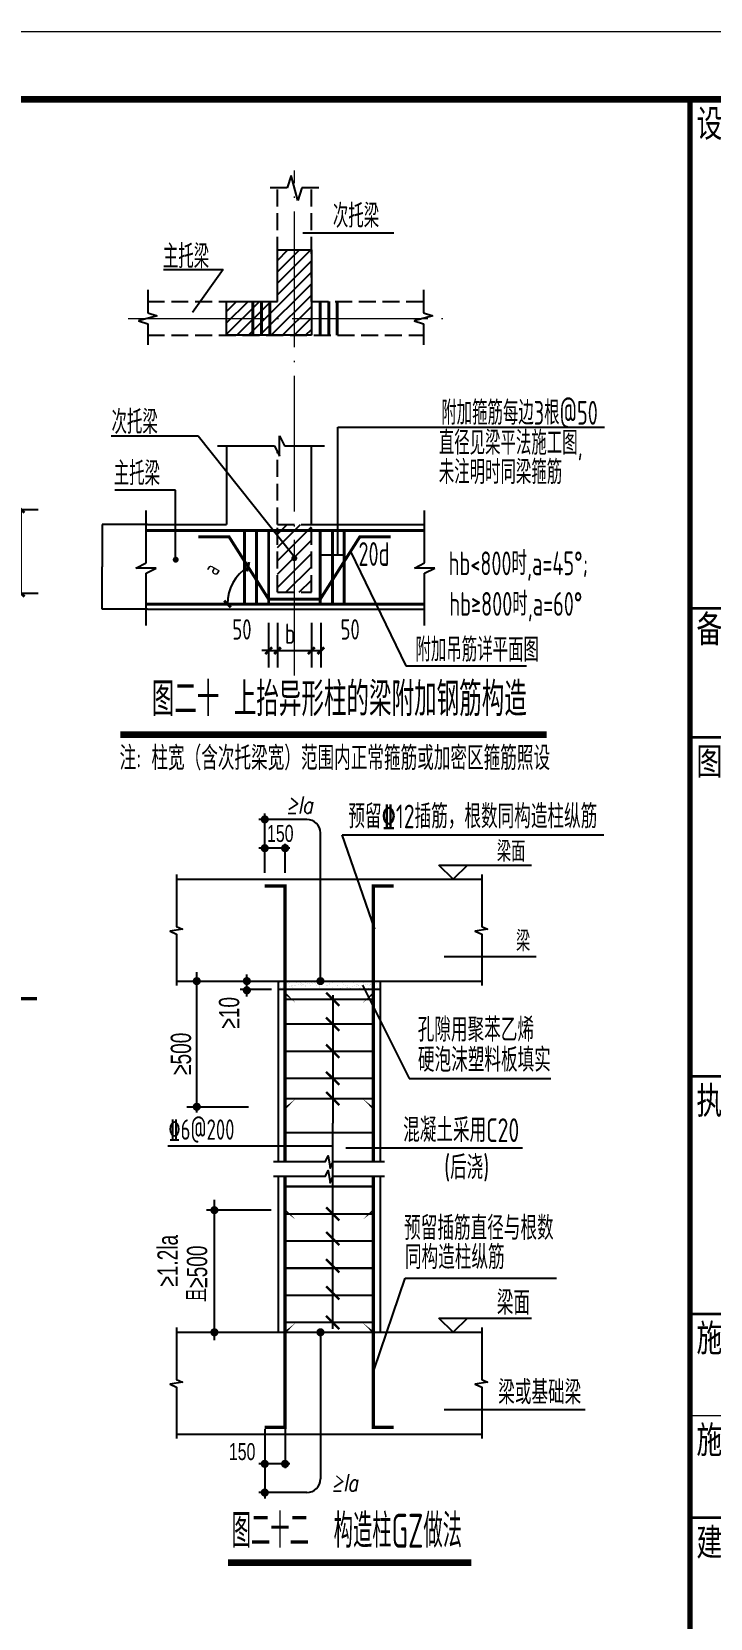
# Model space of a CAD drawing. Extents: x 3968514 to 5230306, y -516551 to -228246.
# Drawn here: x 4204417 to 4214426, y -340935 to -317553 of the extents above; entities that cross this region are included whole.
import ezdxf
from ezdxf.enums import TextEntityAlignment as Align

# ---------------------------------------------------------------- set-up
doc = ezdxf.new("R2010")
doc.units = 0
doc.header["$LTSCALE"] = 1000
doc.header["$MEASUREMENT"] = 0
for name, pattern in [('2', [1850, 1200, -300, 50, -300]), ('3', [5, 3, -2]), ('DASH', [0.35, 0.25, -0.1]), ('DOTE', [2.42, 2, -0.2, 0.02, -0.2])]:
    doc.linetypes.add(name, pattern=pattern)
for name, color, linetype in [('DIM', 3, 'Continuous'), ('GJ', 1, 'Continuous'), ('HZ', 4, 'Continuous'), ('L', 4, 'Continuous'), ('NUM', 7, 'Continuous'), ('OTHER', 7, 'Continuous'), ('PUB_TEXT', 7, 'Continuous'), ('REIN', 2, 'Continuous'), ('THICK', 6, 'Continuous'), ('柱', 4, 'Continuous'), ('梁__实线', 4, 'Continuous'), ('梁__虚线', 4, '3')]:
    doc.layers.add(name, color=color, linetype=linetype)
for name, color, linetype, lineweight in [('DOTE', 1, 'DOTE', 9), ('FRAME', 3, 'Continuous', 18), ('PUB_DIM', 3, 'Continuous', 15)]:
    doc.layers.add(name, color=color, linetype=linetype, lineweight=lineweight)
doc.styles.add('FF', font='ztxt.shx', dxfattribs={"width": 0.7, "bigfont": 'hztxt.shx'})
doc.styles.add('FF1', font='tssdeng.shx', dxfattribs={"width": 0.8, "bigfont": 'tssdchn.shx'})
doc.styles.add('FRAME', font='simhei.ttf', dxfattribs={"width": 0.7})
doc.styles.add('SIM', font='italict.shx', dxfattribs={"width": 0.75, "oblique": 10, "bigfont": 'tssdchn.shx'})
doc.styles.get("Standard").update_dxf_attribs({"font": 'gbenor.shx', "bigfont": 'gbcbig.shx'})
doc.styles.add('TSSD_DIMENSION', font='tssdeng.shx', dxfattribs={"width": 0.7, "bigfont": 'tssdchn.shx'})
doc.styles.add('TSSD_Norm', font='tssdeng.shx', dxfattribs={"width": 0.7, "bigfont": 'hztxt.shx'})
doc.styles.add('TSSD_REIN', font='Tssdeng.shx', dxfattribs={"width": 0.7, "bigfont": 'hztxt.shx'})
doc.dimstyles.new('NORMAL', dxfattribs={"dimtxt": 0.18, "dimasz": 0.18, "dimexe": 0.18, "dimexo": 0.0625, "dimgap": 0.09, "dimtad": 0, "dimtih": 1, "dimtoh": 1, "dimdec": 4, "dimzin": 0, "dimdsep": 46, "dimtxsty": 'Standard', "dimcen": 0.09, "dimadec": 0, "dimazin": 0, "dimtfac": 1, "dimtdec": 4, "dimtofl": 0, "dimtmove": 0, "dimatfit": 3, "dimfxl": 1, "dimtolj": 1, "dimtzin": 0, "dimarcsym": 0})
doc.dimstyles.new('TSSD_100_100', dxfattribs={"dimtxt": 300, "dimasz": 100, "dimexe": 250, "dimexo": 200, "dimgap": 100, "dimtad": 1, "dimdec": 0, "dimzin": 0, "dimdsep": 46, "dimtxsty": 'TSSD_DIMENSION', "dimblk": 'ARCHTICK', "dimcen": 0, "dimclrt": 7, "dimadec": 0, "dimazin": 0, "dimtm": 1e-09, "dimtfac": 1, "dimtdec": 0, "dimtix": 1, "dimtmove": 2, "dimatfit": 3, "dimldrblk": 'ARCHTICK', "dimfxl": 1, "dimtvp": 0.7, "dimtolj": 1, "dimtzin": 0, "dimarcsym": 0})

# ---------------------------------------------------------------- blocks, each defined once
blk = doc.blocks.new('2')
at = {"layer": 'FRAME', "lineweight": 18}
for p, q in [((232618, -30373), (173218, -30373)), ((231618, -50773), (224618, -50773))]:
    blk.add_line(p, q, dxfattribs=at)
at = {"layer": 'FRAME', "lineweight": 100}
blk.add_line((231618, -31373), (175718, -31373), dxfattribs=at)
at = {"layer": 'FRAME', "lineweight": 70}
blk.add_line((224618, -31373), (224618, -71373), dxfattribs=at)
at = {"layer": 'FRAME', "lineweight": 35}
for p, q in [((231618, -38873), (224618, -38873)), ((231618, -40773), (224618, -40773)), ((231618, -45773), (224618, -45773)), ((231618, -49273), (224618, -49273)), ((231618, -52273), (224618, -52273))]:
    blk.add_line(p, q, dxfattribs=at)
at = {"layer": 'FRAME', "char_height": 400, "attachment_point": 1, "style": 'FRAME'}
for s, insert, width in [('设计单位', (224718, -31523), 2368.14), ('备  注', (224718, -38973), 1758.31), ('图纸专用章', (224718, -40923), 2928.14), ('执业章', (224718, -45923), 3554.58), ('施工图审查机构', (224718, -49423), 5412.54), ('施工图审查合格书编号', (224718, -50923), 6008.14), ('建设单位', (224718, -52433), 2375.25)]:
    blk.add_mtext(s, dxfattribs=dict(at, insert=insert, width=width))
blk = doc.blocks.new('*X231')
at = {"color": 0}
for p, q in [((772.01, -313.22), (772.01, -313.22)), ((772.05, -313.18), (772.05, -313.18)), ((773.29, -313.23), (773.29, -313.23)), ((773.37, -313.31), (773.37, -313.31)), ((773.4, -313.04), (773.4, -313.04)), ((773.61, -313.18), (773.61, -313.18)), ((774.64, -313.18), (774.64, -313.18)), ((774.95, -313.04), (774.95, -313.04)), ((775.16, -313.17), (775.16, -313.17)), ((775.95, -313.17), (775.95, -313.17)), ((776.51, -313.04), (776.51, -313.04)), ((776.72, -313.17), (776.72, -313.17)), ((776.92, -313.28), (776.92, -313.28)), ((777.23, -313.17), (777.23, -313.17)), ((777.59, -313.19), (777.59, -313.19)), ((777.86, -313.15), (777.86, -313.15)), ((778.07, -313.03), (778.07, -313.03)), ((778.26, -313.1), (778.26, -313.1)), ((778.28, -313.17), (778.28, -313.17)), ((778.58, -313.12), (778.58, -313.12)), ((778.94, -313.01), (778.94, -313.01)), ((779.63, -313.03), (779.63, -313.03)), ((779.84, -313.17), (779.84, -313.17)), ((779.89, -313.11), (779.89, -313.11)), ((781, -313.04), (781, -313.04)), ((781.17, -313.11), (781.17, -313.11)), ((781.18, -313.03), (781.18, -313.03)), ((781.39, -313.16), (781.39, -313.16)), ((782.52, -313.06), (782.52, -313.06)), ((782.74, -313.03), (782.74, -313.03)), ((782.94, -313), (782.94, -313)), ((782.95, -313.16), (782.95, -313.16)), ((783.83, -313.05), (783.83, -313.05)), ((784.3, -313.02), (784.3, -313.02)), ((784.51, -313.16), (784.51, -313.16)), ((784.94, -313.01), (784.94, -313.01)), ((785.03, -313.1), (785.03, -313.1)), ((785.11, -313.05), (785.11, -313.05)), ((785.85, -313.02), (785.85, -313.02)), ((786.06, -313.15), (786.06, -313.15)), ((786.46, -313), (786.46, -313)), ((786.8, -313.27), (786.8, -313.27)), ((772.21, -313.9), (772.21, -313.9)), ((772.47, -313.86), (772.47, -313.86)), ((772.69, -313.69), (772.69, -313.69)), ((772.81, -313.66), (772.81, -313.66)), ((772.88, -313.81), (772.88, -313.81)), ((773.56, -313.72), (773.56, -313.72)), ((773.82, -313.68), (773.82, -313.68)), ((773.87, -313.77), (773.87, -313.77)), ((773.96, -313.85), (773.96, -313.85)), ((774, -313.68), (774, -313.68)), ((774.22, -313.63), (774.22, -313.63)), ((774.37, -313.66), (774.37, -313.66)), ((774.67, -314.15), (774.67, -314.15)), ((774.9, -313.54), (774.9, -313.54)), ((775.16, -313.51), (775.16, -313.51)), ((775.28, -313.68), (775.28, -313.68)), ((775.38, -313.33), (775.38, -313.33)), ((775.47, -313.41), (775.47, -313.41)), ((775.57, -313.45), (775.57, -313.45)), ((775.9, -313.81), (775.9, -313.81)), ((775.92, -313.66), (775.92, -313.66)), ((775.98, -314.13), (775.98, -314.13)), ((776.25, -313.36), (776.25, -313.36)), ((776.51, -313.33), (776.51, -313.33)), ((776.63, -313.63), (776.63, -313.63)), ((777.26, -314.14), (777.26, -314.14)), ((777.41, -313.37), (777.41, -313.37)), ((777.48, -313.65), (777.48, -313.65)), ((777.9, -313.83), (777.9, -313.83)), ((777.94, -313.62), (777.94, -313.62)), ((778, -313.91), (778, -313.91)), ((778.61, -314.09), (778.61, -314.09)), ((779.04, -313.65), (779.04, -313.65)), ((779.21, -313.62), (779.21, -313.62)), ((779.41, -313.39), (779.41, -313.39)), ((779.5, -313.48), (779.5, -313.48)), ((779.92, -314.07), (779.92, -314.07)), ((779.93, -313.87), (779.93, -313.87)), ((780.07, -314.16), (780.07, -314.16)), ((780.57, -313.58), (780.57, -313.58)), ((780.6, -313.65), (780.6, -313.65)), ((780.75, -314.07), (780.75, -314.07)), ((781.01, -314.03), (781.01, -314.03)), ((781.2, -314.08), (781.2, -314.08)), ((781.41, -313.98), (781.41, -313.98)), ((781.44, -313.43), (781.44, -313.43)), ((781.87, -313.56), (781.87, -313.56)), ((781.93, -313.89), (781.93, -313.89)), ((782.03, -313.98), (782.03, -313.98)), ((782.09, -313.89), (782.09, -313.89)), ((782.15, -313.65), (782.15, -313.65)), ((782.35, -313.85), (782.35, -313.85)), ((782.55, -314.03), (782.55, -314.03)), ((782.76, -313.8), (782.76, -313.8)), ((783.15, -313.56), (783.15, -313.56)), ((783.44, -313.45), (783.44, -313.45)), ((783.44, -313.71), (783.44, -313.71)), ((783.53, -313.54), (783.53, -313.54)), ((783.7, -313.68), (783.7, -313.68)), ((783.71, -313.64), (783.71, -313.64)), ((783.86, -314.01), (783.86, -314.01)), ((783.96, -313.94), (783.96, -313.94)), ((784.11, -313.62), (784.11, -313.62)), ((784.5, -313.52), (784.5, -313.52)), ((784.79, -313.53), (784.79, -313.53)), ((785.05, -313.5), (785.05, -313.5)), ((785.14, -314.02), (785.14, -314.02)), ((785.27, -313.64), (785.27, -313.64)), ((785.45, -313.45), (785.45, -313.45)), ((785.47, -313.5), (785.47, -313.5)), ((785.81, -313.5), (785.81, -313.5)), ((785.97, -313.95), (785.97, -313.95)), ((786.06, -314.04), (786.06, -314.04)), ((786.13, -313.36), (786.13, -313.36)), ((786.39, -313.32), (786.39, -313.32)), ((786.49, -313.97), (786.49, -313.97)), ((786.82, -313.64), (786.82, -313.64))]:
    blk.add_line(p, q, dxfattribs=at)
blk = doc.blocks.new('A$C760E797F')
at = {"layer": 'GJ'}
for points, const_width in [([(2555, 10020), (2855, 10020), (2855, 5959)], 50), ([(4155, 5959), (4155, 10020), (4455, 10020)], 50), ([(2855, 8352), (4155, 8352)], 30), ([(2855, 7987), (4155, 7987)], 30), ([(2855, 7587), (4155, 7587)], 30), ([(2855, 7187), (4155, 7187)], 30), ([(2855, 6888), (4155, 6888)], 30), ([(2855, 6387), (4155, 6387)], 30), ([(2555, 2044), (2855, 2044), (2855, 5743)], 50), ([(4155, 5743), (4155, 2044), (4455, 2044)], 50), ([(2855, 5593), (4155, 5593)], 30), ([(2855, 5189), (4155, 5189)], 30), ([(2855, 4789), (4155, 4789)], 30), ([(2855, 4389), (4155, 4389)], 30), ([(2855, 3989), (4155, 3989)], 30), ([(2855, 3589), (4155, 3589)], 30)]:
    blk.add_lwpolyline(points, dxfattribs=dict(at, const_width=const_width))
for points in [[(3009, 8301, 0, 30, 0), (2855, 8439, 30, 30, 0)], [(4002, 8301, 0, 30, 0), (4155, 8439, 30, 30, 0)], [(3009, 6884, 0, 30, 0), (2855, 6745, 30, 30, 0)], [(4002, 6884, 0, 30, 0), (4155, 6745, 30, 30, 0)], [(3009, 5105, 0, 30, 0), (2855, 5244, 30, 30, 0)], [(4002, 5105, 0, 30, 0), (4155, 5244, 30, 30, 0)], [(3009, 3583, 0, 30, 0), (2855, 3444, 30, 30, 0)], [(4002, 3583, 0, 30, 0), (4155, 3444, 30, 30, 0)]]:
    blk.add_lwpolyline(points, format="xyseb", dxfattribs=at)
at = {"layer": 'HZ'}
for p, q in [((3176, 11003), (2469, 11003)), ((2555, 10218), (2555, 11091)), ((3376, 8579), (3376, 10803)), ((3697, 10775), (7557, 10775)), ((4176, 9383), (3697, 10775)), ((2925, 10579), (2469, 10579)), ((2855, 10218), (2855, 10641)), ((5334, 10120), (5124, 10330)), ((5124, 10330), (6487, 10330)), ((5544, 10330), (5334, 10120)), ((5200, 8983), (6557, 8983)), ((1552, 6681), (1552, 8753)), ((2290, 8395), (2290, 8718)), ((2194, 8500), (2652, 8500)), ((3996, 8561), (4687, 7183)), ((3557, 8411), (3557, 6524)), ((4687, 7183), (6774, 7183)), ((1404, 6768), (2314, 6768)), ((3557, 3497), (3557, 6524)), ((3557, 6186), (1124, 6186)), ((3751, 6164), (6355, 6164)), ((1812, 3329), (1812, 5397)), ((2649, 5244), (1698, 5244)), ((4170, 2898), (4628, 4243)), ((4628, 4243), (6860, 4243)), ((5124, 3654), (6487, 3654)), ((5334, 3444), (5124, 3654)), ((5544, 3654), (5334, 3444)), ((3376, 3485), (3376, 1282)), ((5200, 2307), (7279, 2307)), ((2555, 2018), (2555, 993)), ((2855, 2018), (2855, 1444)), ((2925, 1505), (2469, 1505)), ((3176, 1082), (2469, 1082))]:
    blk.add_line(p, q, dxfattribs=at)
for points, const_width in [([(2525, 11003, -1), (2585, 11003, -1)], 60), ([(2525, 10579, -1), (2585, 10579, -1)], 60), ([(2825, 10579, -1), (2885, 10579, -1)], 60), ([(1522, 8620, 1), (1582, 8620, 1)], 60), ([(2261, 8620, 1), (2321, 8620, 1)], 60), ([(3346, 8620, -1), (3406, 8620, -1)], 60), ([(2261, 8484, 1), (2321, 8484, 1)], 60), ([(2275, 8620, 1), (2305, 8620, 1)], 30), ([(1522, 6768, 1), (1582, 6768, 1)], 60), ([(1782, 5244, 1), (1842, 5244, 1)], 60), ([(1782, 3444, 1), (1842, 3444, 1)], 60), ([(3346, 3444, 1), (3406, 3444, 1)], 60), ([(2525, 1505, 1), (2585, 1505, 1)], 60), ([(2825, 1505, 1), (2885, 1505, 1)], 60), ([(2525, 1082, 1), (2585, 1082, 1)], 60)]:
    blk.add_lwpolyline(points, format="xyb", close=True, dxfattribs=dict(at, const_width=const_width))
for points in [[(1255, 10193), (1255, 9426), (1342, 9385), (1160, 9354), (1255, 9310), (1255, 8556)], [(5755, 10193), (5755, 9426), (5842, 9385), (5660, 9354), (5755, 9310), (5755, 8556)], [(2683, 5959), (3450, 5959), (3490, 6045), (3521, 5863), (3566, 5959), (4319, 5959)], [(2683, 5743), (3450, 5743), (3490, 5829), (3521, 5647), (3566, 5743), (4319, 5743)], [(1255, 3517), (1255, 2750), (1342, 2709), (1160, 2678), (1255, 2634), (1255, 1880)], [(5755, 3517), (5755, 2750), (5842, 2709), (5660, 2678), (5755, 2634), (5755, 1880)]]:
    blk.add_lwpolyline(points, dxfattribs=at)
at = {"layer": 'HZ', "ltscale": 2, "const_width": 30}
blk.add_lwpolyline([(2275, 8500, 1), (2305, 8500, 1)], format="xyb", close=True, dxfattribs=at)
at = {"layer": 'HZ'}
for points, const_width in [([(3459, 8449), (3655, 8254)], 35), ([(3459, 8084), (3655, 7889)], 35), ([(3459, 7684), (3655, 7489)], 35), ([(3459, 7284), (3655, 7089)], 35), ([(3459, 6985), (3655, 6790)], 35), ([(3459, 5286), (3655, 5091)], 35), ([(3459, 4922), (3655, 4727)], 35), ([(3459, 4522), (3655, 4327)], 35), ([(3459, 4122), (3655, 3927)], 35), ([(3459, 3686), (3655, 3491)], 35), ([(2011, 50), (5604, 50)], 100)]:
    blk.add_lwpolyline(points, dxfattribs=dict(at, const_width=const_width))
for centre, start, end in [((3176, 10803), 0, 90), ((3176, 1282), 270, 0)]:
    blk.add_arc(centre, 200, start, end, dxfattribs=at)
at = {"layer": 'L'}
for p, q in [((1255, 10120), (5755, 10120)), ((1255, 8620), (5755, 8620)), ((2755, 8620), (2755, 5959)), ((2755, 8500), (4255, 8500)), ((4255, 8620), (4255, 5959)), ((2755, 5743), (2755, 3444)), ((4255, 5743), (4255, 3444)), ((1255, 3444), (5755, 3444)), ((1255, 1944), (5755, 1944))]:
    blk.add_line(p, q, dxfattribs=at)
at = {"layer": 'HZ', "xscale": 100, "yscale": 100, "zscale": 100}
blk.add_blockref('*X231', (-74434, 39917), dxfattribs=at)
at = {"layer": 'HZ'}
for s, height, style, width, p in [('≥la', 250, 'SIM', 0.75, (2868, 11091)), ('预留%%13212插筋，根数同构造柱纵筋', 350, 'TSSD_REIN', 0.7, (3788, 10872)), ('150', 250, 'FF', 0.7, (2589, 10671)), ('梁面', 300, 'FF', 0.7, (5978, 10382)), ('梁', 300, 'FF', 0.7, (6261, 9060)), ('孔隙用聚苯乙烯', 350, 'TSSD_REIN', 0.7, (4811, 7728)), ('硬泡沫塑料板填实', 350, 'TSSD_REIN', 0.7, (4814, 7284)), ('%%1326@200', 300, 'TSSD_REIN', 0.7, (1134, 6282)), ('%%145混凝土采用C20', 350, 'TSSD_REIN', 0.7, (4596, 6248)), ('(后浇)', 350, 'TSSD_REIN', 0.7, (5201, 5700)), ('预留插筋直径与根数', 350, 'TSSD_REIN', 0.7, (4611, 4805)), ('同构造柱纵筋', 350, 'TSSD_REIN', 0.7, (4623, 4376)), ('梁面', 350, 'TSSD_REIN', 0.7, (5978, 3706)), ('梁或基础梁', 350, 'TSSD_REIN', 0.7, (5998, 2384)), ('150', 250, 'FF', 0.7, (2026, 1561)), ('≥la', 250, 'SIM', 0.75, (3535, 1101))]:
    blk.add_text(s, height=height, dxfattribs=dict(at, style=style, width=width)).set_placement(p)
at = {"layer": 'HZ', "style": 'FF', "width": 0.7}
for s, p in [('≥10', (2179, 7919)), ('≥500', (1468, 7237)), ('≥1.2la', (1272, 4117)), ('且≥500', (1706, 3890))]:
    blk.add_text(s, height=300, rotation=90, dxfattribs=at).set_placement(p)
at = {"layer": 'PUB_TEXT', "color": 0, "style": 'FF1', "width": 0.6}
blk.add_text(' 图二十二  构造柱GZ做法', height=500, dxfattribs=at).set_placement((1884, 269))
blk = doc.blocks.new('_ArchTick')
at = {"color": 0, "linetype": 'ByBlock', "const_width": 0.4}
blk.add_lwpolyline([(-0.5, -0.5), (0.5, 0.5)], dxfattribs=at)
blk = doc.blocks.new('*D289')
at = {"layer": 'Defpoints', "color": 0, "transparency": 16777216}
for p in [(4207327, -324997), (4207341, -325774), (4207912, -325918), (4206105, -325988), (4210211, -325988)]:
    blk.add_point(p, dxfattribs=at)
at = {"layer": 'DIM', "color": 0, "lineweight": -2, "transparency": 16777216}
blk.add_arc((4207957, -325988), 652, 122.3975, 180, dxfattribs=at)
at = {"layer": 'DIM', "color": 0, "lineweight": -2, "transparency": 16777216, "xscale": 100, "yscale": 100, "zscale": 100}
for p, rotation in [((4207607, -325438), 32.39749484617829), ((4207305, -325988), 269.999999999998)]:
    blk.add_blockref('_ArchTick', p, dxfattribs=dict(at, rotation=rotation))
at = {"layer": 'DIM', "color": 7, "transparency": 16777216, "insert": (4207064, -325470), "char_height": 250, "attachment_point": 5, "rotation": 59.8662, "style": 'TSSD_DIMENSION'}
blk.add_mtext('\\A1;a', dxfattribs=at)
blk = doc.blocks.new('*D288')
at = {"layer": 'Defpoints', "color": 0, "transparency": 16777216}
for p in [(4205456, -324814), (4206127, -324814), (4206127, -326064)]:
    blk.add_point(p, dxfattribs=at)
at = {"layer": '柱', "color": 0, "lineweight": -2, "transparency": 16777216}
for p, q in [((4206127, -324814), (4205456, -324814)), ((4205456, -324814), (4205456, -325439)), ((4205456, -326064), (4205456, -325439)), ((4206127, -326064), (4205456, -326064))]:
    blk.add_line(p, q, dxfattribs=at)
at = {"layer": '柱', "color": 0, "transparency": 16777216}
for points in [[(4205456, -324814), (4205456, -324814), (4205456, -324814)], [(4205456, -326064), (4205456, -326064), (4205456, -326064)]]:
    blk.add_solid(points, dxfattribs=at)
at = {"layer": '柱', "color": 0, "transparency": 16777216, "insert": (4205456, -325439), "char_height": 0.18, "attachment_point": 5}
blk.add_mtext('\\A1;hb', dxfattribs=at)
blk = doc.blocks.new('*D287')
at = {"layer": 'Defpoints', "color": 0, "transparency": 16777216}
for p in [(4207912, -326064), (4208682, -326064), (4208682, -326675)]:
    blk.add_point(p, dxfattribs=at)
at = {"layer": 'DIM', "color": 0, "lineweight": -2, "transparency": 16777216}
for p, q in [((4208682, -326264), (4208682, -326925)), ((4207912, -326675), (4208682, -326675))]:
    blk.add_line(p, q, dxfattribs=at)
at = {"layer": 'DIM', "color": 0, "lineweight": -2, "transparency": 16777216, "xscale": 100, "yscale": 100, "zscale": 100, "rotation": 180}
blk.add_blockref('_ArchTick', (4207912, -326675), dxfattribs=at)
at = {"layer": 'DIM', "color": 0, "lineweight": -2, "transparency": 16777216, "xscale": 100, "yscale": 100, "zscale": 100}
blk.add_blockref('_ArchTick', (4208682, -326675), dxfattribs=at)
at = {"layer": 'DIM', "color": 7, "transparency": 16777216, "insert": (4209114, -326362), "char_height": 300, "attachment_point": 5, "style": 'TSSD_DIMENSION'}
blk.add_mtext('\\A1;50', dxfattribs=at)
blk = doc.blocks.new('*D286')
at = {"layer": 'Defpoints', "color": 0, "transparency": 16777216}
for p in [(4207912, -326064), (4208542, -326064), (4208542, -326675)]:
    blk.add_point(p, dxfattribs=at)
at = {"layer": 'DIM', "color": 0, "lineweight": -2, "transparency": 16777216}
for p, q in [((4208542, -326264), (4208542, -326925)), ((4207912, -326675), (4208542, -326675))]:
    blk.add_line(p, q, dxfattribs=at)
at = {"layer": 'DIM', "color": 0, "lineweight": -2, "transparency": 16777216, "xscale": 100, "yscale": 100, "zscale": 100, "rotation": 180}
blk.add_blockref('_ArchTick', (4207912, -326675), dxfattribs=at)
at = {"layer": 'DIM', "color": 0, "lineweight": -2, "transparency": 16777216, "xscale": 100, "yscale": 100, "zscale": 100}
blk.add_blockref('_ArchTick', (4208542, -326675), dxfattribs=at)
at = {"layer": 'DIM', "color": 7, "transparency": 16777216, "insert": (4208227, -326425), "char_height": 300, "attachment_point": 5, "style": 'TSSD_DIMENSION'}
blk.add_mtext('\\A1;b', dxfattribs=at)
blk = doc.blocks.new('*D285')
at = {"layer": 'Defpoints', "color": 0, "transparency": 16777216}
for p in [(4207912, -326064), (4208042, -326064), (4208042, -326675)]:
    blk.add_point(p, dxfattribs=at)
at = {"layer": 'DIM', "color": 0, "lineweight": -2, "transparency": 16777216}
for p, q in [((4207912, -326264), (4207912, -326925)), ((4208042, -326264), (4208042, -326925)), ((4207912, -326675), (4207812, -326675)), ((4207912, -326675), (4208042, -326675)), ((4208042, -326675), (4208142, -326675))]:
    blk.add_line(p, q, dxfattribs=at)
at = {"layer": 'DIM', "color": 0, "lineweight": -2, "transparency": 16777216, "xscale": 100, "yscale": 100, "zscale": 100}
blk.add_blockref('_ArchTick', (4207912, -326675), dxfattribs=at)
at = {"layer": 'DIM', "color": 0, "lineweight": -2, "transparency": 16777216, "xscale": 100, "yscale": 100, "zscale": 100, "rotation": 180}
blk.add_blockref('_ArchTick', (4208042, -326675), dxfattribs=at)
at = {"layer": 'DIM', "color": 7, "transparency": 16777216, "insert": (4207518, -326362), "char_height": 300, "attachment_point": 5, "style": 'TSSD_DIMENSION'}
blk.add_mtext('\\A1;50', dxfattribs=at)
blk = doc.blocks.new('*D284')
at = {"layer": 'Defpoints', "color": 0, "ltscale": 0.7, "transparency": 16777216}
for p in [(4203524, -324593), (4204261, -324593), (4203524, -325829)]:
    blk.add_point(p, dxfattribs=at)
at = {"layer": 'PUB_DIM', "color": 0, "lineweight": -2, "ltscale": 0.7, "transparency": 16777216}
for p, q in [((4203724, -324593), (4204511, -324593)), ((4204261, -325829), (4204261, -324593)), ((4203724, -325829), (4204511, -325829))]:
    blk.add_line(p, q, dxfattribs=at)
at = {"layer": 'PUB_DIM', "color": 0, "lineweight": -2, "ltscale": 0.7, "transparency": 16777216, "xscale": 100, "yscale": 100, "zscale": 100}
for p, rotation in [((4204261, -324593), 90), ((4204261, -325829), 270)]:
    blk.add_blockref('_ArchTick', p, dxfattribs=dict(at, rotation=rotation))
at = {"layer": 'PUB_DIM', "color": 7, "ltscale": 0.7, "transparency": 16777216, "insert": (4204011, -325211), "char_height": 300, "attachment_point": 5, "rotation": 90, "style": 'TSSD_DIMENSION'}
blk.add_mtext('\\A1;h', dxfattribs=at)

msp = doc.modelspace()

# ---------------------------------------------------------------- hatches: boundary and pattern name
at = {"layer": '柱'}
h = msp.add_hatch(dxfattribs=at)
h.set_pattern_fill('ANSI31', color=256, scale=37.5, style=0)
h.set_pattern_definition([(45, (1348989.04, 884037.19), (-84.189901, 84.189901), [])])
h.paths.add_polyline_path([(4208292.33054, -320770.09121), (4208042.33054, -320770.09121), (4208042.33054, -321527.59121), (4207929.39096, -321527.59121), (4207929.39096, -321777.59121), (4208292.33054, -321777.59121)])
h.paths.add_polyline_path([(4208542.33054, -320770.09121), (4208292.33054, -320770.09121), (4208292.33054, -321777.59121), (4208542.33054, -321777.59121)])
h.paths.add_polyline_path([(4208542.33054, -321777.59121), (4208292.33054, -321777.59121), (4208292.33054, -322027.59121), (4208542.33054, -322027.59121)])
h.paths.add_polyline_path([(4208292.33054, -321777.59121), (4207929.39096, -321777.59121), (4207929.39096, -322027.59121), (4208292.33054, -322027.59121)])
h.paths.add_polyline_path([(4207929.39096, -321777.59121), (4207804.39096, -321777.59121), (4207804.39096, -322027.59121), (4207929.39096, -322027.59121)])
h.paths.add_polyline_path([(4207929.39096, -321527.59121), (4207804.39096, -321527.59121), (4207804.39096, -321777.59121), (4207929.39096, -321777.59121)])
h.paths.add_polyline_path([(4207804.39096, -321527.59121), (4207679.39096, -321527.59121), (4207679.39096, -321777.59121), (4207804.39096, -321777.59121)])
h.paths.add_polyline_path([(4207804.39096, -321777.59121), (4207679.39096, -321777.59121), (4207679.39096, -322027.59121), (4207804.39096, -322027.59121)])
h.paths.add_polyline_path([(4207679.39096, -321527.59121), (4207292.33054, -321527.59121), (4207292.33054, -321777.59121), (4207679.39096, -321777.59121)])
h.paths.add_polyline_path([(4207679.39096, -321777.59121), (4207292.33054, -321777.59121), (4207292.33054, -322027.59121), (4207679.39096, -322027.59121)])
at = {"layer": '梁__实线', "linetype": '2', "ltscale": 10}
h = msp.add_hatch(dxfattribs=at)
h.set_pattern_fill('ANSI31', color=256, scale=43.75, style=0)
h.set_pattern_definition([(45, (4540405.48, -134228.38), (-98.22155, 98.22155), [])])
h.paths.add_polyline_path([(4208292.33054, -324814.12131), (4208042.33054, -324814.12131), (4208042.33054, -325814.12131), (4208292.33054, -325814.12131)])
h.paths.add_polyline_path([(4208292.33054, -325814.12131), (4208542.33054, -325814.12131), (4208542.33054, -324814.12131), (4208292.33054, -324814.12131)])

# ---------------------------------------------------------------- linework, layer by layer
at = {"layer": 'DOTE', "linetype": 'DOTE'}
for p, q in [((4208292.33054, -327043.1848), (4208292.33054, -319597.99483)), ((4205839.53978, -321777.59121), (4210518.51435, -321777.59121))]:
    msp.add_line(p, q, dxfattribs=at)
at = {"layer": 'L'}
for p, q in [((4207292.33054, -323657.94719), (4207292.33054, -324814.12131)), ((4208542.33054, -324814.12131), (4208542.33054, -323657.94719)), ((4206127.28217, -324814.12131), (4207292.33054, -324814.12131)), ((4208542.33054, -324814.12131), (4210209.44991, -324814.12131)), ((4206127.28217, -326064.12131), (4210209.44991, -326064.12131))]:
    msp.add_line(p, q, dxfattribs=at)
at = {"layer": 'NUM', "const_width": 50}
msp.add_lwpolyline([(4203610.93498, -331803.17809), (4204497.47344, -331803.17809)], dxfattribs=at)
at = {"layer": 'OTHER', "linetype": '2', "ltscale": 10}
for p, q in [((4208186.43804, -319855.17291), (4207936.43804, -319855.17291)), ((4208244.77138, -319671.83958), (4208186.43804, -319855.17291)), ((4208344.77138, -320038.50624), (4208244.77138, -319671.83958)), ((4208403.10471, -319855.17291), (4208344.77138, -320038.50624)), ((4208653.10471, -319855.17291), (4208403.10471, -319855.17291)), ((4206131.18946, -321356.78376), (4206131.18946, -321696.34121)), ((4210194.10482, -321356.78376), (4210194.10482, -321696.34121)), ((4206131.18946, -321696.34121), (4206268.68946, -321740.09121)), ((4210194.10482, -321696.34121), (4210331.60482, -321740.09121)), ((4206268.68946, -321740.09121), (4205993.68946, -321815.09121)), ((4205993.68946, -321815.09121), (4206131.18946, -321858.84121)), ((4206131.18946, -321858.84121), (4206131.18946, -322165.47603)), ((4210331.60482, -321740.09121), (4210056.60482, -321815.09121)), ((4210056.60482, -321815.09121), (4210194.10482, -321858.84121)), ((4210194.10482, -321858.84121), (4210194.10482, -322165.47603)), ((4206104.97601, -325382.2634), (4206104.97601, -324610.40461)), ((4210211.17994, -325382.2634), (4210211.17994, -324610.40461)), ((4205954.97601, -325457.2634), (4206104.97601, -325382.2634)), ((4206254.97601, -325457.2634), (4205954.97601, -325457.2634)), ((4206104.97601, -325532.2634), (4206254.97601, -325457.2634)), ((4210061.17994, -325457.2634), (4210211.17994, -325382.2634)), ((4210361.17994, -325457.2634), (4210061.17994, -325457.2634)), ((4210211.17994, -325532.2634), (4210361.17994, -325457.2634)), ((4206104.97601, -326304.12219), (4206104.97601, -325532.2634)), ((4210211.17994, -326304.12219), (4210211.17994, -325532.2634))]:
    msp.add_line(p, q, dxfattribs=at)
msp.add_lwpolyline([(4207158.73681, -323657.94719), (4207997.83264, -323657.94719), (4208072.83264, -323807.94719), (4208072.83264, -323507.94719), (4208147.83264, -323657.94719), (4208736.92847, -323657.94719)], dxfattribs=at)
at = {"layer": 'REIN', "linetype": '2', "const_width": 43.75}
for points in [[(4207679.39096, -322027.59121), (4207679.39096, -321527.59121)], [(4207804.39096, -322027.59121), (4207804.39096, -321527.59121)], [(4207929.39096, -322027.59121), (4207929.39096, -321527.59121)], [(4208672.61783, -322027.59121), (4208672.61783, -321527.59121)], [(4208797.61783, -322027.59121), (4208797.61783, -321527.59121)], [(4208922.61783, -322027.59121), (4208922.61783, -321527.59121)], [(4206104.97601, -324903.95732), (4210211.17994, -324903.95732)], [(4207557.63787, -325987.93648), (4207557.63787, -324903.95732)], [(4207732.57056, -325987.93648), (4207732.57056, -324903.95732)], [(4207912.04325, -325987.93648), (4207912.04325, -324903.95732)], [(4208672.61783, -325987.93648), (4208672.61783, -324903.95732)], [(4208852.09052, -325987.93648), (4208852.09052, -324903.95732)], [(4209027.02321, -325987.93648), (4209027.02321, -324903.95732)], [(4206104.97601, -325987.93648), (4210211.17994, -325987.93648)]]:
    msp.add_lwpolyline(points, dxfattribs=at)
at = {"layer": 'REIN', "const_width": 43.75}
for points in [[(4206519.68149, -325334.21097, 1), (4206563.43149, -325334.21097, 1)], [(4208268.62703, -325312.56498, 1), (4208312.37703, -325312.56498, 1)]]:
    msp.add_lwpolyline(points, format="xyb", close=True, dxfattribs=at)
at = {"layer": 'THICK', "ltscale": 10, "const_width": 100}
msp.add_lwpolyline([(4205725.10382, -327914.47768), (4212013.17963, -327914.47768)], dxfattribs=at)
at = {"layer": '柱', "color": 0}
for p, q in [((4208416.22492, -320518.05227), (4209757.1639, -320518.05227)), ((4206361.26362, -321059.43279), (4207240.7499, -321059.43279)), ((4207240.7499, -321059.43279), (4206786.8229, -321690.12509)), ((4206871.90439, -323511.51661), (4205590.81669, -323511.51661)), ((4208292.33054, -325295.38575), (4206871.90439, -323511.51661)), ((4208932.29489, -323383.35062), (4212866.77083, -323383.35062)), ((4208932.29489, -325262.24992), (4208932.29489, -323383.35062)), ((4206538.09924, -324310.00267), (4205641.13254, -324310.00267)), ((4206538.09924, -325334.21097), (4206538.09924, -324310.00267)), ((4209119.31934, -325213.79608), (4209933.34367, -326896.97183)), ((4209933.34367, -326896.97183), (4211716.50958, -326896.97183))]:
    msp.add_line(p, q, dxfattribs=at)
at = {"layer": '柱'}
msp.add_line((4208672.61783, -325262.24992), (4209027.02321, -325262.24992), dxfattribs=at)
for points, invisible_edges in [([(4208542.33054, -320770.09121), (4208542.33054, -322027.59121), (4208042.33054, -321527.59121)], 14), ([(4208042.33054, -320770.09121), (4208542.33054, -320770.09121), (4208042.33054, -321527.59121)], 6), ([(4207292.33054, -322027.59121), (4207292.33054, -321527.59121), (4208042.33054, -321527.59121)], 12), ([(4208542.33054, -322027.59121), (4207292.33054, -322027.59121), (4208042.33054, -321527.59121)], 14)]:
    msp.add_3dface(points, dxfattribs=dict(at, invisible_edges=invisible_edges))
at = {"layer": '梁__虚线', "linetype": 'DASH'}
for p, q in [((4208042.33054, -321527.59121), (4208042.33054, -319852.20579)), ((4208542.33054, -321527.59121), (4208542.33054, -319852.20579)), ((4206127.28217, -321527.59121), (4208042.33054, -321527.59121)), ((4208542.33054, -321527.59121), (4210209.44991, -321527.59121)), ((4206127.28217, -322027.59121), (4210209.44991, -322027.59121)), ((4208042.33054, -324814.12131), (4208042.33054, -323746.94299)), ((4208042.33054, -324814.12131), (4208542.33054, -324814.12131)), ((4208042.33054, -325814.12131), (4208042.33054, -324814.12131)), ((4208542.33054, -325814.12131), (4208542.33054, -324814.12131)), ((4208042.33054, -325814.12131), (4208542.33054, -325814.12131))]:
    msp.add_line(p, q, dxfattribs=at)
at = {"layer": '梁__虚线', "linetype": 'DASH', "const_width": 43.75}
msp.add_lwpolyline([(4209709.5805, -324996.55634), (4209257.17055, -324996.55634), (4208672.61783, -325917.75306), (4208292.33054, -325917.75306), (4207912.04325, -325917.75306), (4207327.49053, -324996.55634), (4206875.08058, -324996.55634)], dxfattribs=at)

# ---------------------------------------------------------------- block references
msp.add_blockref('A$C760E797F', (4205299.65367, -340164.93724))
at = {"layer": 'FRAME'}
msp.add_blockref('2', (3989503.62973, -287180.12051), dxfattribs=at)

# ---------------------------------------------------------------- texts
at = {"layer": 'PUB_TEXT', "style": 'TSSD_Norm', "width": 0.65}
for s, p in [('次托梁', (4208859.48873, -320442.17522)), ('主托梁', (4206352.33545, -321040.40603)), ('次托梁', (4205594.7422, -323481.24615)), ('附加箍筋每边3根@50 ', (4210457.51432, -323344.85758)), ('直径见梁平法施工图,', (4210421.53548, -323788.68208)), ('未注明时同梁箍筋', (4210421.53548, -324219.16107)), ('20d', (4209236.48165, -325425.32771)), ('hb<800时,a=45%%d;', (4210565.93045, -325563.12167)), ('hb\x93800时,a=60%%d', (4210577.01295, -326161.5001)), ('附加吊筋详平面图', (4210077.34121, -326835.7171))]:
    msp.add_text(s, height=350, dxfattribs=at).set_placement(p)
at = {"layer": 'PUB_TEXT', "color": 0, "style": 'TSSD_Norm', "width": 0.65}
msp.add_text('主托梁', height=350, dxfattribs=at).set_placement((4205627.22339, -324238.91696))
at = {"layer": 'PUB_TEXT', "color": 0, "style": 'FF1', "width": 0.7}
msp.add_text(' 图二十 上抬异形柱的梁附加钢筋构造', height=500, dxfattribs=at).set_placement((4208847.38885, -327789.47768), align=Align.BOTTOM_CENTER)
at = {"layer": 'PUB_TEXT', "style": 'TSSD_Norm', "width": 0.7}
msp.add_text('注: 柱宽（含次托梁宽）范围内正常箍筋或加密区箍筋照设', height=350, dxfattribs=at).set_placement((4208888.07283, -328434.01403), align=Align.CENTER)

# ---------------------------------------------------------------- dimensions: what is measured, and where the dimension line sits
at = {"layer": 'DIM'}
dim = msp.add_angular_dim_2l(base=(4207341.01954, -325773.56604), line1=((4206104.97601, -325987.93648), (4210211.17994, -325987.93648)), line2=((4207912.04325, -325917.75306), (4207327.49053, -324996.55634)), text='a', dimstyle='TSSD_100_100', override={"dimtxt": 250}, dxfattribs=at)
dim.commit()
dim.dimension.update_dxf_attribs({"geometry": '*D289', "text_midpoint": (4207063.97122, -325469.80717), "dimtype": 130})
dim = msp.add_linear_dim(base=(4208042.33054, -326674.6679), p1=(4207912.04325, -326064.12131), p2=(4208042.33054, -326064.12131), text='50', dimstyle='TSSD_100_100', dxfattribs=at)
dim.commit()
dim.dimension.update_dxf_attribs({"geometry": '*D285', "text_midpoint": (4207518.37625, -326362.1679), "dimtype": 128})
dim = msp.add_linear_dim(base=(4208682.09863, -326674.6679), p1=(4207912.04325, -326064.12131), p2=(4208682.09863, -326064.12131), text='50', dimstyle='TSSD_100_100', override={"dimse1": 1}, dxfattribs=at)
dim.commit()
dim.dimension.update_dxf_attribs({"geometry": '*D287', "text_midpoint": (4209114.19824, -326362.1679), "dimtype": 128})
dim = msp.add_linear_dim(base=(4208542.33054, -326674.6679), p1=(4207912.04325, -326064.12131), p2=(4208542.33054, -326064.12131), text='b', dimstyle='TSSD_100_100', override={"dimse1": 1}, dxfattribs=at)
dim.commit()
dim.dimension.update_dxf_attribs({"geometry": '*D286', "text_midpoint": (4208227.18689, -326424.6679)})
at = {"layer": 'PUB_DIM', "ltscale": 0.7}
dim = msp.add_linear_dim(base=(4204260.99026, -324592.63224), p1=(4203524.18831, -325829.1202), p2=(4203524.18831, -324592.63224), angle=90, text='h', dimstyle='TSSD_100_100', dxfattribs=at)
dim.commit()
dim.dimension.update_dxf_attribs({"geometry": '*D284', "text_midpoint": (4204010.99026, -325210.87622)})
at = {"layer": '柱'}
dim = msp.add_linear_dim(base=(4205455.78082, -324814.12131), p1=(4206127.28217, -326064.12131), p2=(4206127.28217, -324814.12131), angle=90, text='hb', dimstyle='NORMAL', dxfattribs=at)
dim.commit()
dim.dimension.update_dxf_attribs({"geometry": '*D288', "text_midpoint": (4205455.78082, -325439.12131)})

doc.saveas('drawing.dxf')
